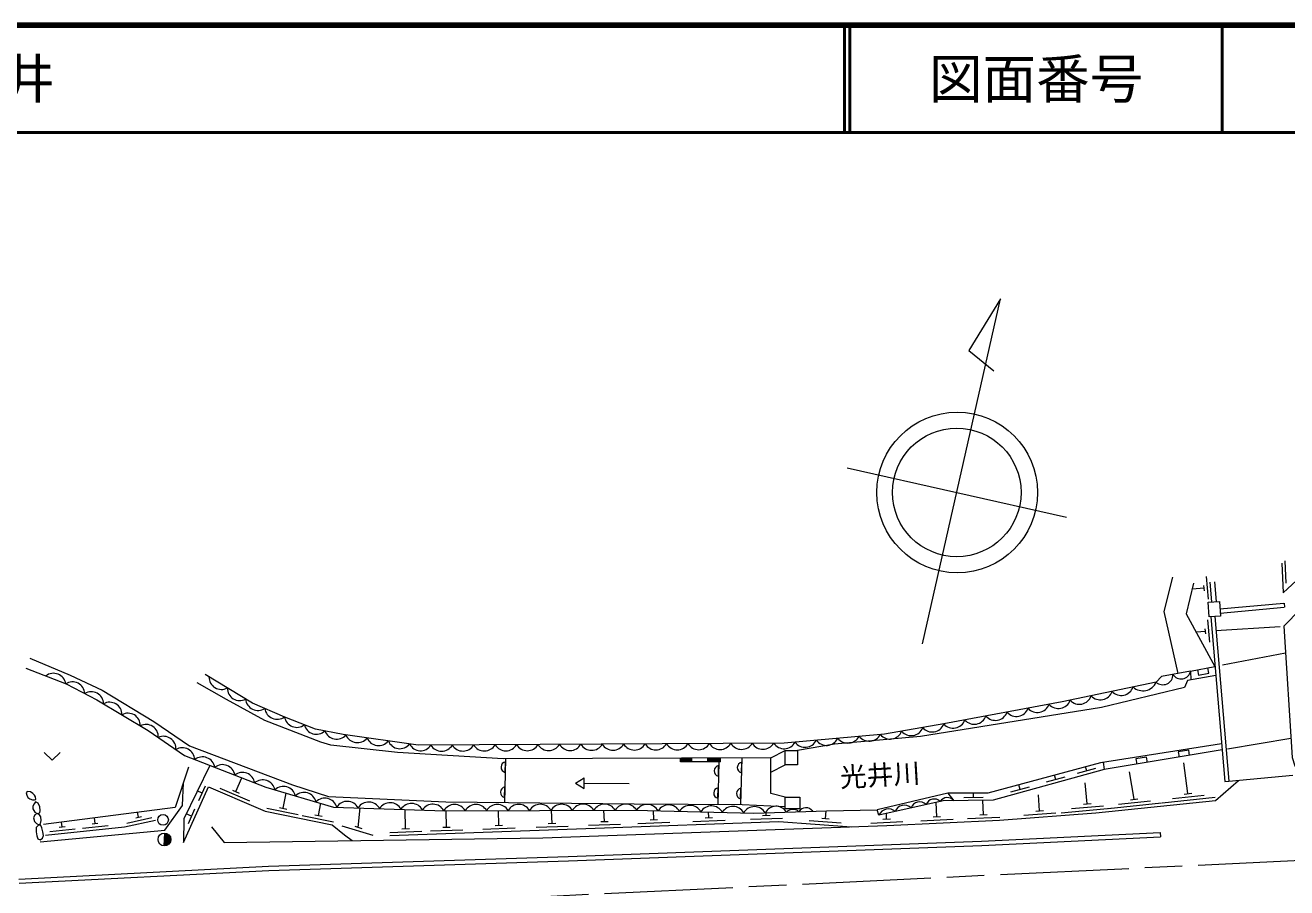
# Model space of a CAD drawing. Units: millimetres at full size, sheet at 1:1000; details may follow other scales. Extents: x 40000 to 680000, y 20000 to 380000.
# Drawn here: x 432262 to 550020, y 299506 to 380000 of the extents above; entities that cross this region are included whole.
import ezdxf
from ezdxf.enums import TextEntityAlignment as Align

# ---------------------------------------------------------------- set-up
doc = ezdxf.new("R2010")
doc.units = ezdxf.units.MM
doc.header["$LTSCALE"] = 1000
doc.linetypes.add('CHAIN', pattern=[18.5, 12, -1.5, 3.5, -1.5])
doc.linetypes.add('DASHED', pattern=[7.5, 6, -1.5])
for name, color, linetype, lineweight in [('M-BGD', 7, 'Continuous', 13), ('M-BMK', 2, 'CHAIN', 13), ('M-BMK-SRVR', 3, 'Continuous', 13), ('M-TTL', 2, 'Continuous', 140), ('M-TTL-LINE', 7, 'Continuous', 50)]:
    doc.layers.add(name, color=color, linetype=linetype, lineweight=lineweight)
doc.layers.add('M-BMK-HTXT', color=7, linetype='Continuous')
doc.layers.add('M-TTL-TXT', color=7, linetype='Continuous')
doc.styles.add('ＭＳ ゴシック', font='')
doc.styles.get('ＭＳ ゴシック').set_extended_font_data('MS Gothic')

msp = doc.modelspace()

# ---------------------------------------------------------------- hatches: boundary and pattern name
at = {"layer": 'M-BGD'}
for points in [[(494463, 311597), (493422, 311594), (493418, 311244), (494465, 311247)], [(497163, 311606), (495936, 311602), (495937, 311252), (497163, 311256)], [(445223, 303414), (445289, 304612, -0.41421), (445855, 303981, -0.41421)]]:
    msp.add_hatch(color=256, dxfattribs=at).paths.add_polyline_path(points)

# ---------------------------------------------------------------- linework, layer by layer
for p, q in [((549841, 330023), (549938, 327925)), ((542310, 327469), (541178, 327369)), ((542331, 327225), (542288, 327713)), ((542700, 326449), (542517, 328541)), ((543024, 326185), (542863, 328030)), ((543455, 326214), (543294, 328059)), ((542826, 322414), (542646, 324506)), ((542922, 324794), (544244, 309419)), ((543298, 324819), (544619, 309444)), ((542437, 323434), (541564, 323359)), ((542458, 323190), (542416, 323678)), ((541024, 319725), (543321, 320161)), ((541024, 319725), (541062, 318904)), ((541681, 319850), (541774, 319359)), ((541774, 319359), (542757, 319545)), ((542757, 319545), (542663, 320036)), ((501860, 311621), (503204, 312327)), ((543990, 312365), (532986, 310543)), ((540873, 312356), (539886, 312192)), ((539886, 312192), (539968, 311699)), ((540954, 311862), (540873, 312356)), ((449482, 310929), (447058, 305953)), ((477099, 311541), (477001, 307462)), ((477069, 310275), (477092, 311266)), ((493418, 311244), (493422, 311594)), ((497163, 311256), (493418, 311244)), ((494463, 311597), (494465, 311247)), ((495936, 311602), (495937, 311252)), ((496996, 311255), (496909, 307282)), ((496967, 309920), (496988, 310910)), ((497163, 311256), (497163, 311606)), ((499167, 311612), (499022, 307264)), ((499121, 310230), (499154, 311220)), ((501857, 310295), (503206, 310971)), ((532874, 311219), (532986, 310543)), ((536926, 311702), (535940, 311539)), ((535940, 311539), (536022, 311045)), ((537008, 311209), (536926, 311702)), ((540800, 308288), (540419, 311157)), ((451924, 308484), (452470, 309766)), ((483642, 309275), (484447, 309767)), ((484437, 308767), (484447, 309767)), ((527587, 309377), (529321, 309862)), ((528454, 309619), (528341, 310025)), ((530477, 310186), (532210, 310671)), ((531344, 310428), (531238, 310806)), ((535770, 307762), (535325, 310337)), ((448769, 308344), (448321, 308545)), ((448462, 307660), (449076, 309028)), ((450426, 308795), (453186, 307620)), ((451602, 308621), (452246, 308347)), ((477012, 307922), (477036, 308912)), ((483642, 309275), (484437, 308767)), ((484442, 309267), (488642, 309226)), ((496922, 307853), (496943, 308844)), ((499040, 307802), (499073, 308793)), ((524260, 308445), (525993, 308930)), ((525126, 308687), (525004, 309125)), ((531400, 307326), (531196, 309298)), ((544244, 309419), (544619, 309444)), ((456337, 306922), (456626, 308335)), ((459632, 306248), (459866, 307389)), ((517359, 306133), (517296, 307474)), ((518389, 308345), (518929, 307630)), ((519871, 307940), (521671, 307959)), ((520771, 307950), (520767, 308345)), ((521713, 306338), (521650, 307659)), ((526953, 306691), (526840, 308187)), ((531051, 307295), (531749, 307358)), ((533346, 306905), (538318, 307426)), ((534309, 307308), (537293, 307620)), ((535421, 307726), (536118, 307799)), ((538376, 307432), (543349, 307952)), ((539339, 307834), (542323, 308146)), ((540452, 308252), (541148, 308325)), ((442847, 306095), (442745, 306558)), ((447796, 306175), (447279, 306406)), ((447489, 305490), (448103, 306859)), ((454807, 306929), (457746, 306328)), ((455994, 306993), (456680, 306852)), ((458103, 306255), (461042, 305653)), ((459289, 306318), (459975, 306178)), ((463353, 305142), (463514, 306960)), ((467774, 305023), (467714, 306821)), ((471587, 305159), (471541, 306697)), ((476474, 305334), (476425, 306710)), ((481440, 305512), (481396, 306724)), ((486327, 305688), (486287, 306737)), ((490934, 305861), (490903, 306701)), ((496074, 306053), (496054, 306578)), ((501087, 306241), (501786, 306267)), ((501436, 306254), (501427, 306513)), ((506967, 305976), (507019, 306685)), ((512672, 305911), (512647, 306443)), ((521363, 306322), (522062, 306355)), ((525479, 306280), (528471, 306505)), ((526604, 306665), (527302, 306718)), ((528964, 306503), (533944, 306954)), ((529933, 306892), (532921, 307163)), ((434544, 304755), (436931, 305006)), ((435428, 305149), (435985, 305208)), ((435706, 305179), (435657, 305642)), ((437615, 305078), (440002, 305330)), ((438499, 305473), (439055, 305532)), ((438777, 305502), (438721, 306038)), ((441741, 305542), (444084, 306061)), ((442574, 306034), (443121, 306155)), ((447058, 305953), (447028, 303731)), ((461831, 305296), (464699, 304414)), ((463018, 305244), (463688, 305039)), ((467424, 305010), (468124, 305035)), ((471237, 305147), (471937, 305172)), ((474986, 304981), (477984, 305088)), ((476124, 305322), (476824, 305347)), ((479951, 305158), (482949, 305265)), ((481090, 305499), (481789, 305524)), ((484839, 305332), (487837, 305444)), ((485977, 305675), (486676, 305701)), ((489446, 305505), (492444, 305617)), ((490584, 305847), (491284, 305874)), ((494586, 305697), (497584, 305810)), ((495724, 306040), (496424, 306066)), ((499949, 305898), (502947, 306010)), ((505448, 305788), (508440, 305566)), ((506617, 306002), (507316, 305950)), ((511188, 305541), (514185, 305682)), ((512323, 305895), (513022, 305928)), ((515875, 305762), (518872, 305904)), ((517010, 306116), (517709, 306149)), ((520229, 305968), (523225, 306109)), ((445223, 303414), (445289, 304612)), ((466286, 304669), (469284, 304777)), ((470099, 304806), (473097, 304913)), ((538204, 304651), (538225, 304251))]:
    msp.add_line(p, q, dxfattribs=at)
at = {"layer": 'M-BGD', "linetype": 'DASHED'}
for p, q in [((543776, 325543), (549767, 326078)), ((543802, 325144), (549794, 325679)), ((549767, 326078), (549794, 325679)), ((543409, 323527), (549745, 323924)), ((549904, 321405), (543693, 320221)), ((550406, 313428), (544363, 312427)), ((544619, 309444), (551242, 310072))]:
    msp.add_line(p, q, dxfattribs=at)
at = {"layer": 'M-BGD'}
for points in [[(549551, 329802), (549679, 327043), (552547, 329685)], [(554398, 328632), (549745, 323924), (550517, 311670), (550778, 310886), (551242, 310072), (552046, 309183), (552830, 308624), (553464, 308301), (554372, 308040), (556039, 307940), (560430, 308176), (568896, 308856)], [(539366, 328492), (538531, 325297), (539852, 319503)], [(541313, 327931), (540627, 325066), (543321, 320161)], [(432690, 320941), (436458, 319351), (439432, 317933), (444276, 315037), (447593, 312737), (457225, 309107), (460573, 308038), (471512, 307515), (489100, 307345), (499191, 307263), (503192, 307101)], [(432322, 320011), (436080, 318524), (438947, 317058), (443734, 314196), (447121, 311848), (454707, 308895), (461051, 307042), (471431, 306697), (489093, 306745), (500268, 306477), (507061, 306686), (511797, 306778)], [(541024, 319725), (538330, 319214), (537826, 318699), (529052, 316848), (518004, 314795), (512465, 313832), (503109, 313013), (468953, 312806), (461938, 313805), (459348, 314314), (456503, 315438), (453467, 316733), (449052, 319406)], [(543393, 319313), (540763, 318852), (540479, 318208), (532741, 316334), (515826, 313621), (507815, 312895), (504343, 312325)], [(501860, 311621), (476877, 311541), (467016, 312127), (460786, 312822), (459841, 313098), (454628, 315107), (451064, 317090), (448315, 318624)], [(434031, 312115), (434781, 311415), (435531, 312115)], [(543942, 312929), (532626, 311180), (522111, 308346), (518389, 308345), (511797, 306778)], [(503192, 307953), (501851, 308310), (501860, 311621)], [(447506, 310745), (446251, 307011), (433967, 305424)], [(532986, 310543), (522601, 307669), (517955, 307620), (511936, 306285), (511797, 306778)], [(433651, 303801), (445307, 304883), (446953, 307181), (447021, 309302)], [(447028, 303731), (449358, 308924), (454019, 306939), (454661, 306653), (460921, 305372)], [(449640, 305195), (450829, 303722), (480580, 304167), (512700, 305312), (523199, 305808), (532193, 306483), (543371, 307652), (545529, 309530)], [(434161, 304413), (441535, 305189), (444419, 305828)], [(460921, 305372), (462054, 304451), (462767, 303901)], [(466309, 304370), (485471, 305055), (502618, 305698), (509397, 305194)], [(431650, 300321), (454972, 301524), (482951, 302416), (521529, 303855), (538204, 304651)], [(431687, 299922), (454988, 301124), (482964, 302017), (521545, 303456), (538225, 304251)]]:
    msp.add_lwpolyline(points, dxfattribs=at)
for points in [[(542682, 326162), (543730, 326232), (543822, 324854), (542774, 324784)], [(503204, 312327), (504343, 312325), (504343, 310971), (503206, 310971)], [(432458, 308497), (432360, 308351), (432398, 308138), (432514, 307914), (432701, 307798), (432952, 307723), (433135, 307696), (433259, 307745), (433229, 307996), (433135, 308138), (432963, 308292), (432739, 308445)], [(433215, 307522), (433107, 307339), (432975, 307126), (432972, 306871), (433148, 306572), (433387, 306429), (433631, 306508), (433657, 306703), (433627, 307051), (433481, 307414)], [(503192, 307953), (504553, 307953), (504553, 306862), (503192, 306862)], [(433387, 306429), (433174, 306308), (433043, 306039), (433140, 305687), (433327, 305492), (433526, 305384), (433702, 305489), (433747, 305769), (433728, 306125), (433600, 306298)], [(433526, 305384), (433269, 305138), (433269, 304740), (433335, 304355), (433443, 304082), (433654, 303990), (433865, 304140), (433973, 304384), (433915, 304732), (433820, 305092), (433733, 305329)]]:
    msp.add_lwpolyline(points, close=True, dxfattribs=at)
for centre, radius in [((445125, 305840), 500), ((445256, 304013), 600)]:
    msp.add_circle(centre, radius, dxfattribs=at)
for centre, radius, start, end in [((434895, 318360), 1160, 8.89398, 127.9236), ((450573, 319174), 1160, 179.29204, 298.32167), ((538457, 319386), 934, 227.41187, 1.78916), ((540148, 319883), 890, 211.69441, 349.79858), ((436666, 317561), 1160, 3.52293, 122.56176), ((452283, 318138), 1160, 179.29204, 298.32167), ((534574, 318614), 1160, 222.39416, 341.42378), ((536590, 319227), 1343, 226.96745, 336.85049), ((438422, 316639), 1160, 1.98373, 121.06409), ((440137, 315661), 1160, 359.60742, 118.63704), ((453987, 317203), 1156, 184.28066, 303.54077), ((528709, 317393), 1160, 221.53905, 340.57547), ((530660, 317789), 1160, 222.39416, 341.42378), ((532617, 318202), 1160, 222.39416, 341.42378), ((441853, 314634), 1160, 359.60742, 118.63704), ((455777, 316388), 1160, 187.39399, 306.42362), ((522817, 316288), 1160, 221.01224, 340.04186), ((524783, 316654), 1160, 221.01224, 340.04186), ((526749, 317019), 1160, 221.01224, 340.04186), ((443530, 313588), 1160, 357.34345, 116.42742), ((457612, 315634), 1160, 188.88411, 307.91443), ((459447, 314986), 1153, 193.41446, 312.85133), ((514952, 314862), 1160, 220.34604, 339.37566), ((516922, 315205), 1160, 220.34745, 339.37709), ((518884, 315558), 1160, 221.01224, 340.04186), ((520850, 315923), 1160, 221.01224, 340.04186), ((445175, 312481), 1160, 355.75578, 114.7854), ((461323, 314532), 1160, 199.74816, 318.79335), ((463269, 314210), 1160, 202.38186, 321.41148), ((465249, 313928), 1160, 202.38186, 321.41148), ((505068, 313775), 1160, 215.49198, 334.5216), ((507061, 313950), 1160, 215.49198, 334.5216), ((509044, 314227), 1216, 219.69383, 330.31976), ((511035, 314416), 1224, 220.2296, 329.78399), ((512989, 314536), 1160, 219.41427, 338.49767), ((446943, 311423), 1148, 2.4171, 122.12979), ((467229, 313646), 1160, 202.38186, 321.41148), ((469164, 313451), 1156, 207.21719, 326.5075), ((471124, 313408), 1160, 210.83231, 329.86193), ((473124, 313420), 1160, 210.83231, 329.86193), ((475124, 313432), 1160, 210.83231, 329.86193), ((477124, 313444), 1160, 210.83231, 329.86193), ((479124, 313456), 1160, 210.83231, 329.86193), ((481124, 313468), 1160, 210.83231, 329.86193), ((483124, 313480), 1160, 210.83231, 329.86193), ((485124, 313493), 1160, 210.83231, 329.86193), ((487124, 313505), 1160, 210.83231, 329.86193), ((489124, 313517), 1160, 210.83231, 329.86193), ((491124, 313529), 1160, 210.83231, 329.86193), ((493124, 313541), 1160, 210.83231, 329.86193), ((495124, 313553), 1160, 210.83231, 329.86193), ((497124, 313565), 1160, 210.83231, 329.86193), ((499124, 313577), 1160, 210.83231, 329.86193), ((501124, 313589), 1160, 210.83231, 329.86193), ((503098, 313641), 1159, 213.16496, 332.27623), ((448808, 310560), 1160, 9.21754, 128.24716), ((450672, 309834), 1160, 9.21754, 128.24716), ((477178, 310768), 505, 99.79939, 257.45758), ((497075, 310413), 505, 99.92057, 257.57876), ((499235, 310722), 505, 99.2556, 256.91379), ((452536, 309109), 1160, 9.21754, 128.24716), ((454434, 308414), 1159, 11.41255, 130.53475), ((456365, 307798), 1160, 14.20366, 133.23328), ((477122, 308415), 505, 99.79939, 257.45758), ((497030, 308346), 505, 99.92057, 257.57876), ((499154, 308294), 505, 99.2556, 256.91379), ((458285, 307237), 1160, 14.20366, 133.23328), ((460233, 306713), 1154, 16.08459, 135.49978), ((462321, 306411), 1160, 28.57828, 147.6079), ((464320, 306345), 1160, 28.57828, 147.6079), ((466319, 306278), 1160, 28.57828, 147.6079), ((468318, 306212), 1160, 28.57828, 147.6079), ((515745, 306683), 844, 43.65151, 161.35907), ((517115, 306976), 813, 45.86796, 159.14262), ((518330, 307159), 762, 38.17246, 148.33864), ((470317, 306145), 1160, 28.57828, 147.6079), ((472336, 306112), 1160, 30.53992, 149.57246), ((474337, 306116), 1160, 30.64015, 149.66977), ((476337, 306121), 1160, 30.64015, 149.66977), ((478337, 306127), 1160, 30.64015, 149.66977), ((480337, 306132), 1160, 30.64015, 149.66977), ((482337, 306138), 1160, 30.64015, 149.66977), ((484337, 306143), 1160, 30.64015, 149.66977), ((486337, 306148), 1160, 30.64015, 149.66977), ((488335, 306151), 1160, 30.45298, 149.48634), ((490321, 306126), 1160, 29.11361, 148.14323), ((492320, 306078), 1160, 29.11361, 148.14323), ((494320, 306031), 1160, 29.11361, 148.14323), ((496319, 305983), 1160, 29.11361, 148.14323), ((498319, 305935), 1160, 29.11361, 148.14323), ((500335, 305917), 1160, 30.76431, 149.83076), ((502349, 305952), 1160, 32.24962, 151.27924), ((503918, 306009), 813, 47.33069, 136.19817), ((505132, 306199), 779, 35.10352, 148.42534), ((512842, 305858), 1002, 50.27129, 154.7393), ((514317, 306323), 890, 45.09543, 159.91515)]:
    msp.add_arc(centre, radius, start, end, dxfattribs=at)
at = {"layer": 'M-BMK'}
msp.add_lwpolyline([(345463, 290616), (467849, 298081), (569184, 302943)], dxfattribs=at)
at = {"layer": 'M-BMK-SRVR'}
for p, q in [((516029, 322256), (523287, 354478)), ((523287, 354478), (520345, 349635)), ((520345, 349635), (522665, 347732)), ((508972, 338709), (529459, 334095))]:
    msp.add_line(p, q, dxfattribs=at)
for centre, radius in [((519257, 336393), 7500), ((519215, 336402), 6000)]:
    msp.add_circle(centre, radius, dxfattribs=at)
at = {"layer": 'M-TTL'}
msp.add_line((680000, 380000), (40000, 380000), dxfattribs=at)
at = {"layer": 'M-TTL-LINE'}
for p, q in [((508747, 380000), (508747, 370000)), ((509247, 380000), (509247, 370000)), ((543997, 380000), (543997, 370000)), ((40000, 370000), (680000, 370000))]:
    msp.add_line(p, q, dxfattribs=at)

# ---------------------------------------------------------------- texts
at = {"layer": 'M-BMK-HTXT', "style": 'ＭＳ ゴシック'}
msp.add_text('光井川', height=1833, rotation=3.365, dxfattribs=at).set_placement((508393, 308339), align=Align.BOTTOM_LEFT)
at = {"layer": 'M-TTL-TXT', "style": 'ＭＳ ゴシック'}
msp.add_text('光市大字光井', height=3666, dxfattribs=at).set_placement((405024, 375000), align=Align.MIDDLE_LEFT)
msp.add_text('図面番号', height=3666, dxfattribs=at).set_placement((526622, 375000), align=Align.MIDDLE_CENTER)

doc.saveas('drawing.dxf')
